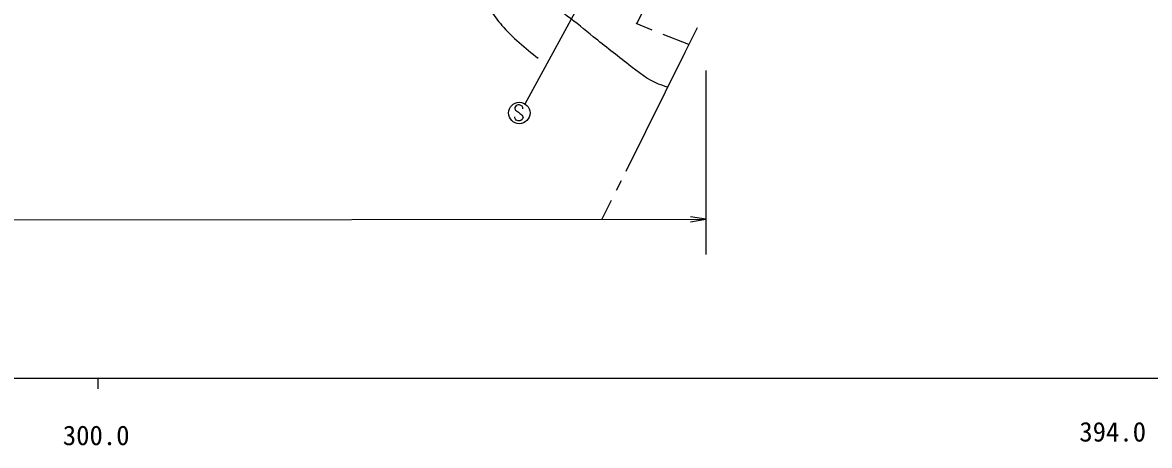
# Model space of a CAD drawing. Units: millimetres, scale not verified. Extents: x 40000 to 680000, y 20000 to 380000.
# Drawn here: x 360966 to 466217, y 198715 to 238251 of the extents above; entities that cross this region are included whole.
import ezdxf
from ezdxf.enums import TextEntityAlignment as Align

# ---------------------------------------------------------------- set-up
doc = ezdxf.new("R2010")
doc.units = ezdxf.units.MM
doc.header["$LTSCALE"] = 1000
for name, color, linetype, lineweight in [('M-BGD', 7, 'Continuous', 25), ('M-BMK-SRVR', 3, 'Continuous', 25), ('M-STR-STR3', 7, 'Continuous', 25), ('M-STR-STRC', 7, 'Continuous', 25), ('M-TTL-BAND', 7, 'Continuous', 25)]:
    doc.layers.add(name, color=color, linetype=linetype, lineweight=lineweight)
doc.styles.add('ＭＳ ゴシック', font='')
doc.styles.get('ＭＳ ゴシック').set_extended_font_data('MS Gothic')

# ---------------------------------------------------------------- blocks, each defined once
blk = doc.blocks.new('open_arrow')
at = {"color": 0, "linetype": 'Continuous', "lineweight": -2}
blk.add_lwpolyline([(7.5, 1.25), (0, 0), (7.5, -1.25)], dxfattribs=at)

msp = doc.modelspace()

# ---------------------------------------------------------------- linework, layer by layer
at = {"layer": 'M-BGD'}
for p, q in [((418331, 238126), (419936, 241422)), ((419783, 237547), (418273, 238150)), ((423201, 236182), (420793, 237143))]:
    msp.add_line(p, q, dxfattribs=at)
for points, knots in [([(407941, 243744), (407781, 243460), (407622, 243177), (407440, 242904), (407257, 242627), (407051, 242361), (406797, 242150), (406536, 241932), (406225, 241772), (405898, 241668), (405544, 241554), (405172, 241505), (404812, 241449), (404442, 241391), (404085, 241324), (403675, 241373), (403533, 241390), (403384, 241421), (403280, 241356), (403161, 241281), (403101, 241082), (403123, 240932), (403168, 240629), (403549, 240530), (403835, 240362), (404257, 240116), (404472, 239722), (404712, 239345), (405016, 238866), (405361, 238412), (405732, 237984), (406732, 236832), (407926, 235870), (409121, 234908)], [0, 0, 0, 0, 1, 1, 1, 2, 2, 2, 3, 3, 3, 4, 4, 4, 5, 5, 5, 6, 6, 6, 7, 7, 7, 8, 8, 8, 9, 9, 9, 10, 10, 10, 11, 11, 11, 11]), ([(421178, 232222), (420906, 232306), (420635, 232390), (420373, 232494), (419345, 232901), (418461, 233615), (417581, 234309), (416468, 235188), (415363, 236035), (414275, 236919), (413471, 237573), (412676, 238248), (411835, 238858), (411001, 239463), (410121, 240004), (409253, 240562), (408455, 241075), (407666, 241602), (406878, 242128)], [0, 0, 0, 0, 1, 1, 1, 2, 2, 2, 3, 3, 3, 4, 4, 4, 5, 5, 5, 6, 6, 6, 6])]:
    msp.add_open_spline(points, degree=3, knots=knots, dxfattribs=at)
at = {"layer": 'M-BMK-SRVR'}
for p, q in [((423988, 237765), (422831, 235437)), ((422831, 235437), (417309, 224334)), ((416863, 223439), (416418, 222543)), ((415080, 219852), (415973, 221648))]:
    msp.add_line(p, q, dxfattribs=at)
at = {"layer": 'M-STR-STR3'}
for p, q in [((424785, 233757), (424794, 216563)), ((199208, 219739), (424792, 219857))]:
    msp.add_line(p, q, dxfattribs=at)
at = {"layer": 'M-STR-STRC'}
for p, q in [((407901, 230638), (415392, 244437)), ((407270, 230559), (407078, 230493)), ((407391, 230556), (407270, 230559)), ((407642, 230438), (407391, 230556)), ((407078, 230493), (406954, 230308)), ((406954, 230308), (406957, 230177)), ((406957, 229329), (406955, 229450)), ((406957, 230177), (407020, 230048)), ((407020, 230048), (407276, 229866)), ((407276, 229866), (407405, 229734)), ((407405, 229734), (407584, 229619)), ((407584, 229619), (407711, 229419)), ((407705, 230306), (407642, 230438)), ((407705, 230177), (407705, 230306)), ((406997, 229226), (406957, 229329)), ((407081, 229115), (406997, 229226)), ((407268, 229055), (407081, 229115)), ((407403, 229055), (407268, 229055)), ((407503, 229084), (407403, 229055)), ((407645, 229176), (407503, 229084)), ((407705, 229308), (407645, 229176)), ((407711, 229419), (407705, 229308))]:
    msp.add_line(p, q, dxfattribs=at)
msp.add_circle((407362, 229796), 1000, dxfattribs=at)
at = {"layer": 'M-TTL-BAND'}
for p, q in [((40000, 205000), (579000, 205000)), ((368000, 205000), (368000, 204000))]:
    msp.add_line(p, q, dxfattribs=at)

# ---------------------------------------------------------------- block references
at = {"layer": 'M-STR-STR3', "xscale": 193, "yscale": 193, "rotation": 180}
msp.add_blockref('open_arrow', (424792, 219857), dxfattribs=at)

# ---------------------------------------------------------------- texts
at = {"layer": 'M-TTL-BAND', "style": 'ＭＳ ゴシック'}
for s, p in [('300.0', (367844, 198195)), ('394.0', (462782, 198532))]:
    msp.add_text(s, height=1833, dxfattribs=at).set_placement(p, align=Align.BOTTOM_CENTER)

doc.saveas('drawing.dxf')
